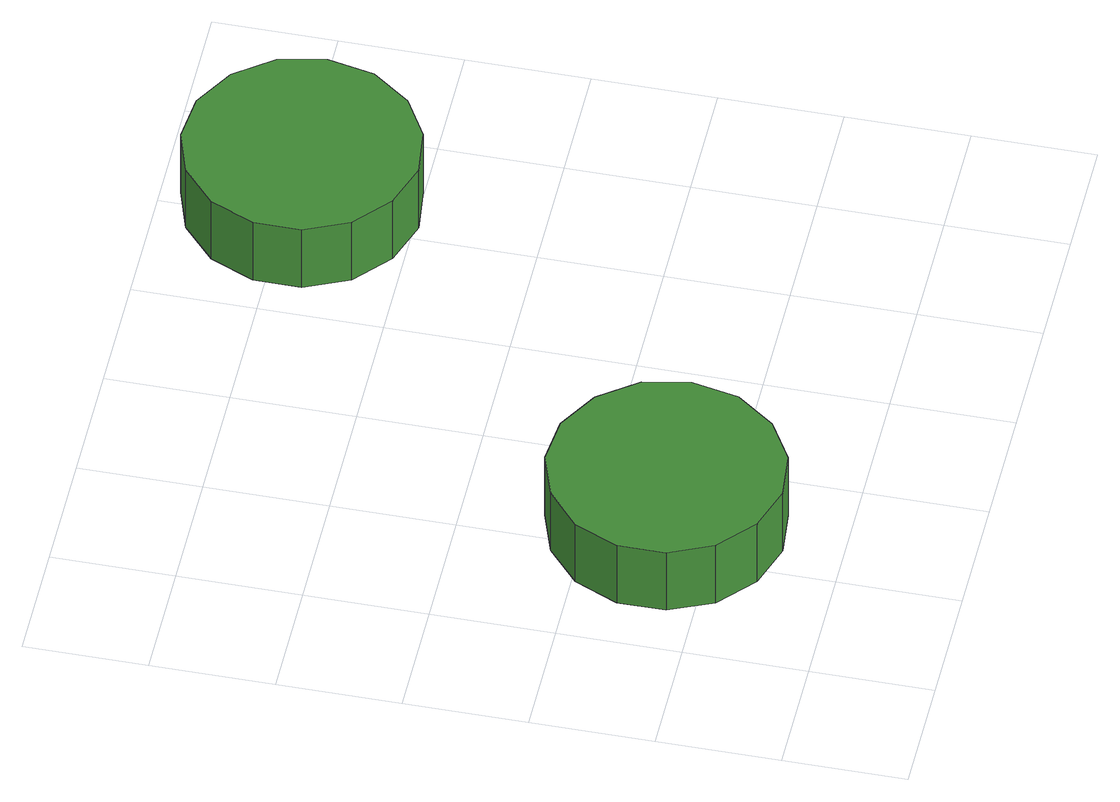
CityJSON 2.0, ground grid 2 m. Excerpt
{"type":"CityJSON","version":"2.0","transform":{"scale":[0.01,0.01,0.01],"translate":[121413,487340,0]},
"CityObjects":{
"tree1":{"type":"SolitaryVegetationObject","attributes":{"function":"something"},"geometry":[{"type":"MultiSurface","lod":"1","boundaries":[[[0,1,2,3,4,5,6,7,8,9,10,11,12,13,14]],[[15,16,17,18,19,20,21,22,23,24,25,26,27,28,29]],[[0,29,28,1]],[[1,28,27,2]],[[2,27,26,3]],[[3,26,25,4]],[[4,25,24,5]],[[5,24,23,6]],[[6,23,22,7]],[[7,22,21,8]],[[8,21,20,9]],[[9,20,19,10]],[[10,19,18,11]],[[11,18,17,12]],[[12,17,16,13]],[[13,16,15,14]],[[14,15,29,0]]]}]},
"tree2":{"type":"SolitaryVegetationObject","attributes":{"function":"something"},"geometry":[{"type":"MultiSurface","lod":"1","boundaries":[[[30,31,32,33,34,35,36,37,38,39,40,41,42,43,44]],[[45,46,47,48,49,50,51,52,53,54,55,56,57,58,59]],[[30,59,58,31]],[[31,58,57,32]],[[32,57,56,33]],[[33,56,55,34]],[[34,55,54,35]],[[35,54,53,36]],[[36,53,52,37]],[[37,52,51,38]],[[38,51,50,39]],[[39,50,49,40]],[[40,49,48,41]],[[41,48,47,42]],[[42,47,46,43]],[[43,46,45,44]],[[44,45,59,30]]]}]}
},
"vertices":[
[460,283,183],[444,360,183],[397,423,183],[329,463,183],[251,471,183],[177,446,183],[118,394,183],[86,322,183],[86,244,183],[118,172,183],[177,119,183],[251,95,183],[329,103,183],[397,143,183],[444,206,183],[444,206,58],[397,143,58],[329,103,58],[251,95,58],[177,119,58],[118,172,58],[86,244,58],[86,322,58],[118,394,58],[177,446,58],[251,471,58],[329,463,58],[397,423,58],[444,360,58],[460,283,58],
[1030,980,188],[1014,1057,188],[967,1120,188],[899,1160,188],[821,1168,188],[747,1144,188],[688,1091,188],[656,1019,188],[656,941,188],[688,869,188],[747,817,188],[821,792,188],[899,801,188],[967,840,188],[1014,903,188],[1014,903,63],[967,840,63],[899,801,63],[821,792,63],[747,817,63],[688,869,63],[656,941,63],[656,1019,63],[688,1091,63],[747,1144,63],[821,1168,63],[899,1160,63],[967,1120,63],[1014,1057,63],[1030,980,63]
]}
